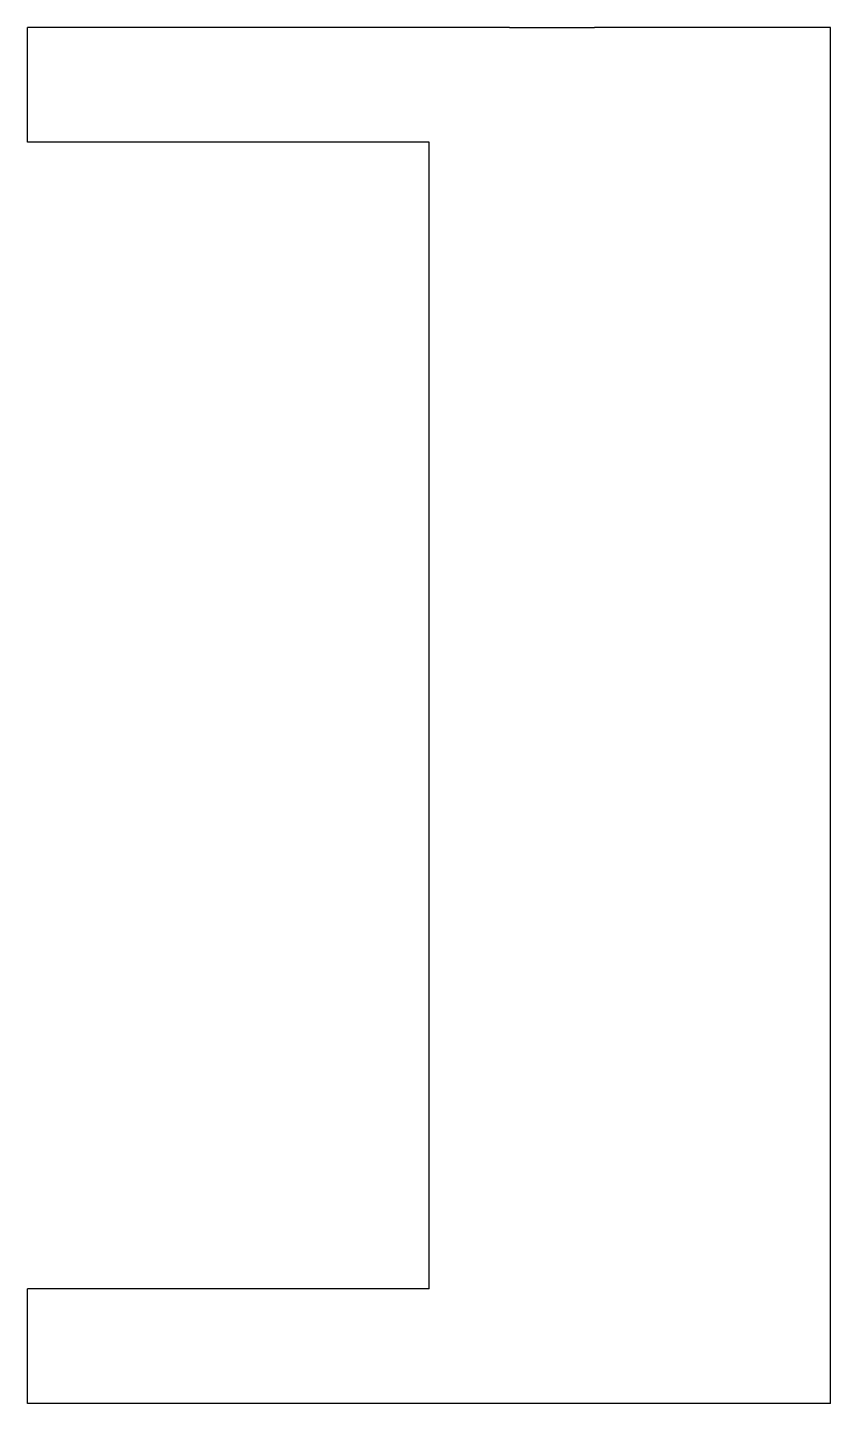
# Model space of a CAD drawing. Header units: metres. Extents: x 0 to 28, y -48 to 0.
import ezdxf

# ---------------------------------------------------------------- set-up
doc = ezdxf.new("R2010")
doc.units = ezdxf.units.M

msp = doc.modelspace()

# ---------------------------------------------------------------- linework, layer by layer
for points in [[(0, -4), (0, -3.92), (0, -3.84), (0, -3.76), (0, -3.68), (0, -3.6), (0, -3.52), (0, -3.44), (0, -3.36), (0, -3.28), (0, -3.2), (0, -3.12), (0, -3.04), (0, -2.96), (0, -2.88), (0, -2.8), (0, -2.72), (0, -2.64), (0, -2.56), (0, -2.48), (0, -2.4), (0, -2.32), (0, -2.24), (0, -2.16), (0, -2.08), (0, -2), (0, -1.92), (0, -1.84), (0, -1.76), (0, -1.68), (0, -1.6), (0, -1.52), (0, -1.44), (0, -1.36), (0, -1.28), (0, -1.2), (0, -1.12), (0, -1.04), (0, -0.96), (0, -0.88), (0, -0.8), (0, -0.72), (0, -0.64), (0, -0.56), (0, -0.48), (0, -0.4), (0, -0.32), (0, -0.24), (0, -0.16), (0, -0.08), (0, 0)], [(5, 0), (4.843, 0), (4.686, 0), (4.53, 0), (4.374, 0), (4.219, 0), (4.064, 0), (3.91, 0), (3.758, 0), (3.607, 0), (3.456, 0), (3.307, 0), (3.162, 0), (3.017, 0), (2.872, 0), (2.732, 0), (2.595, 0), (2.458, 0), (2.322, 0), (2.194, 0), (2.065, 0), (1.937, 0), (1.816, 0), (1.699, 0), (1.582, 0), (1.464, 0), (1.36, 0), (1.255, 0), (1.151, 0), (1.052, 0), (0.961, 0), (0.87, 0), (0.779, 0), (0.701, 0), (0.625, 0), (0.549, 0), (0.478, 0), (0.418, 0), (0.358, 0), (0.298, 0), (0.25, 0), (0.206, 0), (0.163, 0), (0.122, 0), (0.095, 0), (0.069, 0), (0.043, 0), (0.026, 0), (0.018, 0), (0.009, 0), (0, 0)], [(16.804, 0), (16.568, 0), (16.332, 0), (16.096, 0), (15.86, 0), (15.623, 0), (15.387, 0), (15.151, 0), (14.915, 0), (14.679, 0), (14.443, 0), (14.207, 0), (13.971, 0), (13.735, 0), (13.499, 0), (13.263, 0), (13.027, 0), (12.791, 0), (12.554, 0), (12.318, 0), (12.082, 0), (11.846, 0), (11.61, 0), (11.374, 0), (11.138, 0), (10.902, 0), (10.666, 0), (10.43, 0), (10.194, 0), (9.958, 0), (9.722, 0), (9.485, 0), (9.249, 0), (9.013, 0), (8.777, 0), (8.541, 0), (8.305, 0), (8.069, 0), (7.833, 0), (7.597, 0), (7.361, 0), (7.125, 0), (6.889, 0), (6.653, 0), (6.416, 0), (6.18, 0), (5.944, 0), (5.708, 0), (5.472, 0), (5.236, 0), (5, 0)], [(16.804, 0), (16.865, 0), (16.926, 0), (16.986, 0), (17.047, 0), (17.108, 0), (17.169, 0), (17.23, 0), (17.29, 0), (17.351, 0), (17.412, 0), (17.472, 0), (17.533, 0), (17.593, 0), (17.654, 0), (17.714, 0), (17.775, 0), (17.835, 0), (17.896, 0), (17.956, 0), (18.016, 0), (18.076, 0), (18.136, 0), (18.196, 0), (18.256, 0), (18.316, 0), (18.375, 0), (18.435, 0), (18.494, 0), (18.554, 0), (18.613, 0), (18.672, 0), (18.732, 0), (18.79, 0), (18.849, 0), (18.908, 0), (18.967, 0), (19.025, 0), (19.084, 0), (19.142, 0), (19.2, 0), (19.258, 0), (19.316, 0), (19.374, 0), (19.431, 0), (19.488, 0), (19.546, 0), (19.603, 0), (19.659, 0), (19.716, 0), (19.773, 0)], [(28, 0), (27.984, 0), (27.967, 0), (27.951, 0), (27.921, 0), (27.872, 0), (27.824, 0), (27.775, 0), (27.7, 0), (27.62, 0), (27.54, 0), (27.452, 0), (27.342, 0), (27.233, 0), (27.123, 0), (26.994, 0), (26.856, 0), (26.719, 0), (26.578, 0), (26.416, 0), (26.254, 0), (26.091, 0), (25.917, 0), (25.733, 0), (25.549, 0), (25.364, 0), (25.162, 0), (24.96, 0), (24.757, 0), (24.549, 0), (24.332, 0), (24.115, 0), (23.899, 0), (23.673, 0), (23.446, 0), (23.22, 0), (22.991, 0), (22.759, 0), (22.526, 0), (22.293, 0), (22.06, 0), (21.826, 0), (21.592, 0), (21.359, 0), (21.128, 0), (20.898, 0), (20.667, 0), (20.441, 0), (20.219, 0), (19.996, 0), (19.773, 0)], [(28, -48), (28, -47.04), (28, -46.08), (28, -45.12), (28, -44.16), (28, -43.2), (28, -42.24), (28, -41.28), (28, -40.32), (28, -39.36), (28, -38.4), (28, -37.44), (28, -36.48), (28, -35.52), (28, -34.56), (28, -33.6), (28, -32.64), (28, -31.68), (28, -30.72), (28, -29.76), (28, -28.8), (28, -27.84), (28, -26.88), (28, -25.92), (28, -24.96), (28, -24), (28, -23.04), (28, -22.08), (28, -21.12), (28, -20.16), (28, -19.2), (28, -18.24), (28, -17.28), (28, -16.32), (28, -15.36), (28, -14.4), (28, -13.44), (28, -12.48), (28, -11.52), (28, -10.56), (28, -9.6), (28, -8.64), (28, -7.68), (28, -6.72), (28, -5.76), (28, -4.8), (28, -3.84), (28, -2.88), (28, -1.92), (28, -0.96), (28, 0)], [(5, -4), (4.843, -4), (4.686, -4), (4.53, -4), (4.374, -4), (4.219, -4), (4.064, -4), (3.91, -4), (3.758, -4), (3.607, -4), (3.456, -4), (3.307, -4), (3.162, -4), (3.017, -4), (2.872, -4), (2.732, -4), (2.595, -4), (2.458, -4), (2.322, -4), (2.194, -4), (2.065, -4), (1.937, -4), (1.816, -4), (1.699, -4), (1.582, -4), (1.464, -4), (1.36, -4), (1.255, -4), (1.151, -4), (1.052, -4), (0.961, -4), (0.87, -4), (0.779, -4), (0.701, -4), (0.625, -4), (0.549, -4), (0.478, -4), (0.418, -4), (0.358, -4), (0.298, -4), (0.25, -4), (0.206, -4), (0.163, -4), (0.122, -4), (0.095, -4), (0.069, -4), (0.043, -4), (0.026, -4), (0.018, -4), (0.009, -4), (0, -4)], [(14, -4), (13.82, -4), (13.64, -4), (13.46, -4), (13.28, -4), (13.1, -4), (12.92, -4), (12.74, -4), (12.56, -4), (12.38, -4), (12.2, -4), (12.02, -4), (11.84, -4), (11.66, -4), (11.48, -4), (11.3, -4), (11.12, -4), (10.94, -4), (10.76, -4), (10.58, -4), (10.4, -4), (10.22, -4), (10.04, -4), (9.86, -4), (9.68, -4), (9.5, -4), (9.32, -4), (9.14, -4), (8.96, -4), (8.78, -4), (8.6, -4), (8.42, -4), (8.24, -4), (8.06, -4), (7.88, -4), (7.7, -4), (7.52, -4), (7.34, -4), (7.16, -4), (6.98, -4), (6.8, -4), (6.62, -4), (6.44, -4), (6.26, -4), (6.08, -4), (5.9, -4), (5.72, -4), (5.54, -4), (5.36, -4), (5.18, -4), (5, -4)], [(14, -44), (14, -43.2), (14, -42.4), (14, -41.6), (14, -40.8), (14, -40), (14, -39.2), (14, -38.4), (14, -37.6), (14, -36.8), (14, -36), (14, -35.2), (14, -34.4), (14, -33.6), (14, -32.8), (14, -32), (14, -31.2), (14, -30.4), (14, -29.6), (14, -28.8), (14, -28), (14, -27.2), (14, -26.4), (14, -25.6), (14, -24.8), (14, -24), (14, -23.2), (14, -22.4), (14, -21.6), (14, -20.8), (14, -20), (14, -19.2), (14, -18.4), (14, -17.6), (14, -16.8), (14, -16), (14, -15.2), (14, -14.4), (14, -13.6), (14, -12.8), (14, -12), (14, -11.2), (14, -10.4), (14, -9.6), (14, -8.8), (14, -8), (14, -7.2), (14, -6.4), (14, -5.6), (14, -4.8), (14, -4)], [(0, -48), (0, -47.92), (0, -47.84), (0, -47.76), (0, -47.68), (0, -47.6), (0, -47.52), (0, -47.44), (0, -47.36), (0, -47.28), (0, -47.2), (0, -47.12), (0, -47.04), (0, -46.96), (0, -46.88), (0, -46.8), (0, -46.72), (0, -46.64), (0, -46.56), (0, -46.48), (0, -46.4), (0, -46.32), (0, -46.24), (0, -46.16), (0, -46.08), (0, -46), (0, -45.92), (0, -45.84), (0, -45.76), (0, -45.68), (0, -45.6), (0, -45.52), (0, -45.44), (0, -45.36), (0, -45.28), (0, -45.2), (0, -45.12), (0, -45.04), (0, -44.96), (0, -44.88), (0, -44.8), (0, -44.72), (0, -44.64), (0, -44.56), (0, -44.48), (0, -44.4), (0, -44.32), (0, -44.24), (0, -44.16), (0, -44.08), (0, -44)], [(5, -44), (4.843, -44), (4.686, -44), (4.53, -44), (4.374, -44), (4.219, -44), (4.064, -44), (3.91, -44), (3.758, -44), (3.607, -44), (3.456, -44), (3.307, -44), (3.162, -44), (3.017, -44), (2.872, -44), (2.732, -44), (2.595, -44), (2.458, -44), (2.322, -44), (2.194, -44), (2.065, -44), (1.937, -44), (1.816, -44), (1.699, -44), (1.582, -44), (1.464, -44), (1.36, -44), (1.255, -44), (1.151, -44), (1.052, -44), (0.961, -44), (0.87, -44), (0.779, -44), (0.701, -44), (0.625, -44), (0.549, -44), (0.478, -44), (0.418, -44), (0.358, -44), (0.298, -44), (0.25, -44), (0.206, -44), (0.163, -44), (0.122, -44), (0.095, -44), (0.069, -44), (0.043, -44), (0.026, -44), (0.018, -44), (0.009, -44), (0, -44)], [(14, -44), (13.82, -44), (13.64, -44), (13.46, -44), (13.28, -44), (13.1, -44), (12.92, -44), (12.74, -44), (12.56, -44), (12.38, -44), (12.2, -44), (12.02, -44), (11.84, -44), (11.66, -44), (11.48, -44), (11.3, -44), (11.12, -44), (10.94, -44), (10.76, -44), (10.58, -44), (10.4, -44), (10.22, -44), (10.04, -44), (9.86, -44), (9.68, -44), (9.5, -44), (9.32, -44), (9.14, -44), (8.96, -44), (8.78, -44), (8.6, -44), (8.42, -44), (8.24, -44), (8.06, -44), (7.88, -44), (7.7, -44), (7.52, -44), (7.34, -44), (7.16, -44), (6.98, -44), (6.8, -44), (6.62, -44), (6.44, -44), (6.26, -44), (6.08, -44), (5.9, -44), (5.72, -44), (5.54, -44), (5.36, -44), (5.18, -44), (5, -44)], [(5, -48), (4.843, -48), (4.686, -48), (4.53, -48), (4.374, -48), (4.219, -48), (4.064, -48), (3.91, -48), (3.758, -48), (3.607, -48), (3.456, -48), (3.307, -48), (3.162, -48), (3.017, -48), (2.872, -48), (2.732, -48), (2.595, -48), (2.458, -48), (2.322, -48), (2.194, -48), (2.065, -48), (1.937, -48), (1.816, -48), (1.699, -48), (1.582, -48), (1.464, -48), (1.36, -48), (1.255, -48), (1.151, -48), (1.052, -48), (0.961, -48), (0.87, -48), (0.779, -48), (0.701, -48), (0.625, -48), (0.549, -48), (0.478, -48), (0.418, -48), (0.358, -48), (0.298, -48), (0.25, -48), (0.206, -48), (0.163, -48), (0.122, -48), (0.095, -48), (0.069, -48), (0.043, -48), (0.026, -48), (0.018, -48), (0.009, -48), (0, -48)], [(16.804, -48), (16.568, -48), (16.332, -48), (16.096, -48), (15.86, -48), (15.623, -48), (15.387, -48), (15.151, -48), (14.915, -48), (14.679, -48), (14.443, -48), (14.207, -48), (13.971, -48), (13.735, -48), (13.499, -48), (13.263, -48), (13.027, -48), (12.791, -48), (12.554, -48), (12.318, -48), (12.082, -48), (11.846, -48), (11.61, -48), (11.374, -48), (11.138, -48), (10.902, -48), (10.666, -48), (10.43, -48), (10.194, -48), (9.958, -48), (9.722, -48), (9.485, -48), (9.249, -48), (9.013, -48), (8.777, -48), (8.541, -48), (8.305, -48), (8.069, -48), (7.833, -48), (7.597, -48), (7.361, -48), (7.125, -48), (6.889, -48), (6.653, -48), (6.416, -48), (6.18, -48), (5.944, -48), (5.708, -48), (5.472, -48), (5.236, -48), (5, -48)], [(19.773, -48), (19.716, -48), (19.659, -48), (19.603, -48), (19.546, -48), (19.488, -48), (19.431, -48), (19.374, -48), (19.316, -48), (19.258, -48), (19.2, -48), (19.142, -48), (19.084, -48), (19.025, -48), (18.967, -48), (18.908, -48), (18.849, -48), (18.79, -48), (18.732, -48), (18.672, -48), (18.613, -48), (18.554, -48), (18.494, -48), (18.435, -48), (18.375, -48), (18.316, -48), (18.256, -48), (18.196, -48), (18.136, -48), (18.076, -48), (18.016, -48), (17.956, -48), (17.896, -48), (17.835, -48), (17.775, -48), (17.714, -48), (17.654, -48), (17.593, -48), (17.533, -48), (17.472, -48), (17.412, -48), (17.351, -48), (17.29, -48), (17.23, -48), (17.169, -48), (17.108, -48), (17.047, -48), (16.986, -48), (16.926, -48), (16.865, -48), (16.804, -48)], [(28, -48), (27.984, -48), (27.967, -48), (27.951, -48), (27.921, -48), (27.872, -48), (27.824, -48), (27.775, -48), (27.7, -48), (27.62, -48), (27.54, -48), (27.452, -48), (27.342, -48), (27.233, -48), (27.123, -48), (26.994, -48), (26.856, -48), (26.719, -48), (26.578, -48), (26.416, -48), (26.254, -48), (26.091, -48), (25.917, -48), (25.733, -48), (25.549, -48), (25.364, -48), (25.162, -48), (24.96, -48), (24.757, -48), (24.549, -48), (24.332, -48), (24.115, -48), (23.899, -48), (23.673, -48), (23.446, -48), (23.22, -48), (22.991, -48), (22.759, -48), (22.526, -48), (22.293, -48), (22.06, -48), (21.826, -48), (21.592, -48), (21.359, -48), (21.128, -48), (20.898, -48), (20.667, -48), (20.441, -48), (20.219, -48), (19.996, -48), (19.773, -48)]]:
    msp.add_lwpolyline(points)

doc.saveas('drawing.dxf')
